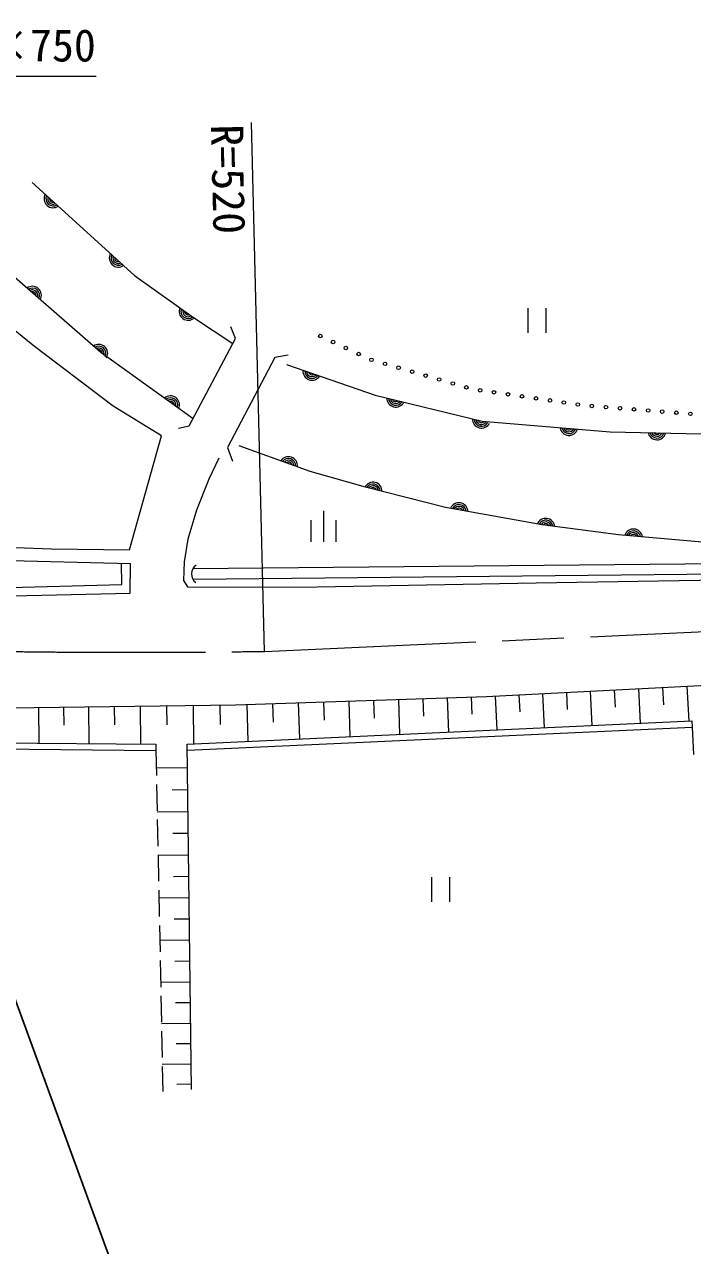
# Model space of a CAD drawing. Units: millimetres, scale not verified. Extents: x 40000 to 680000, y 20000 to 380000.
# Drawn here: x 252186 to 290064, y 243675 to 312936 of the extents above; entities that cross this region are included whole.
import ezdxf
from ezdxf.enums import TextEntityAlignment as Align

# ---------------------------------------------------------------- set-up
doc = ezdxf.new("R2010")
doc.units = ezdxf.units.MM
doc.header["$LTSCALE"] = 1000
doc.linetypes.add('CHAIN', pattern=[18.5, 12, -1.5, 3.5, -1.5])
for name, color, linetype, lineweight in [('M-BMK', 2, 'CHAIN', 13), ('M-STR-HTXT', 7, 'Continuous', 13), ('M-STR-STRC', 7, 'Continuous', 25), ('M-WORK', 1, 'Continuous', 13)]:
    doc.layers.add(name, color=color, linetype=linetype, lineweight=lineweight)
doc.styles.add('ＭＳ ゴシック', font='')
doc.styles.get('ＭＳ ゴシック').set_extended_font_data('MS Gothic')

msp = doc.modelspace()

# ---------------------------------------------------------------- linework, layer by layer
at = {"layer": 'M-BMK'}
msp.add_line((265788, 277376), (373369, 282198), dxfattribs=at)
msp.add_arc((258330, 797323), 520000, 265.05423, 270.82177, dxfattribs=at)
at = {"layer": 'M-STR-HTXT'}
msp.add_line((265788, 277376), (265064, 307367), dxfattribs=at)
msp.add_lwpolyline([(231575, 282443), (235000, 310000), (256250, 310000)], dxfattribs=at)
at = {"layer": 'M-STR-STRC'}
msp.add_line((245708, 273908), (257000, 243000), dxfattribs=at)
at = {"layer": 'M-WORK'}
for p, q in [((252766, 294671), (248850, 297815)), ((280723, 296845), (280723, 295445)), ((281773, 295445), (281773, 296845)), ((264145, 295117), (263879, 295783)), ((261534, 290161), (264145, 295117)), ((257215, 291288), (252766, 294671)), ((266383, 294051), (263692, 288936)), ((267129, 294184), (266383, 294051)), ((259959, 289609), (257215, 291288)), ((258148, 283136), (259959, 289609)), ((260922, 290028), (261534, 290161)), ((263692, 288936), (263985, 288163)), ((263214, 288329), (262646, 287139)), ((262646, 287139), (261935, 285380)), ((261935, 285380), (261456, 283746)), ((268451, 283596), (268451, 284821)), ((269151, 283596), (269151, 285346)), ((269851, 283596), (269851, 284821)), ((250289, 283322), (253725, 283189)), ((261456, 283746), (261243, 282450)), ((253725, 283189), (258148, 283136)), ((249278, 282576), (258203, 282363)), ((257710, 281164), (257693, 282375)), ((258189, 280685), (258203, 282363)), ((261243, 282450), (261207, 281402)), ((261749, 282074), (293931, 282393)), ((261207, 281402), (261438, 281029)), ((261755, 281474), (293944, 281793)), ((267743, 281011), (281197, 281269)), ((281197, 281269), (294810, 281482)), ((249646, 280489), (258189, 280685)), ((249966, 280969), (257710, 281164)), ((261438, 281029), (267743, 281011)), ((278382, 274815), (295205, 275694)), ((281555, 274981), (281656, 273048)), ((282908, 275052), (282959, 274085)), ((284261, 275122), (284363, 273173)), ((285626, 275194), (285677, 274219)), ((286991, 275265), (287094, 273299)), ((288367, 275337), (288419, 274354)), ((289744, 275409), (289847, 273426)), ((251328, 274176), (264155, 274336)), ((260242, 274287), (260255, 273213)), ((261746, 274306), (261773, 272132)), ((263267, 274325), (263281, 273238)), ((264155, 274336), (278382, 274815)), ((264788, 274357), (264859, 272274)), ((266246, 274406), (266282, 273365)), ((267704, 274455), (267773, 272408)), ((269137, 274504), (269172, 273480)), ((270570, 274552), (270638, 272540)), ((271978, 274599), (272012, 273594)), ((273386, 274647), (273453, 272670)), ((274770, 274693), (274803, 273705)), ((276153, 274740), (276219, 272798)), ((277513, 274786), (277546, 273815)), ((278873, 274841), (278973, 272924)), ((280214, 274911), (280264, 273953)), ((252982, 274196), (253007, 272171)), ((254400, 274214), (254412, 273201)), ((255818, 274232), (255844, 272146)), ((257278, 274250), (257291, 273207)), ((258738, 274268), (258765, 272120)), ((261411, 272115), (290027, 273434)), ((261427, 271766), (290044, 273084)), ((290027, 273434), (290044, 273084)), ((290044, 273084), (290114, 271533)), ((229811, 272375), (259644, 272112)), ((229808, 272025), (259641, 271762)), ((259644, 272112), (259641, 271762)), ((259641, 271762), (259670, 270334)), ((261651, 252530), (261411, 272115)), ((261439, 270766), (259661, 270745)), ((259680, 269834), (259710, 268335)), ((261453, 269521), (260564, 269511)), ((261468, 268277), (259712, 268257)), ((259720, 267835), (259750, 266335)), ((261482, 267048), (260604, 267038)), ((259761, 265835), (259791, 264336)), ((261496, 265819), (259761, 265799)), ((261510, 264604), (260643, 264594)), ((275261, 264577), (275261, 263177)), ((276311, 263177), (276311, 264577)), ((259801, 263836), (259831, 262336)), ((261524, 263390), (259810, 263370)), ((259841, 261836), (259872, 260336)), ((261538, 262190), (260681, 262180)), ((261552, 260991), (259859, 260971)), ((259882, 259837), (259912, 258337)), ((261566, 259805), (260719, 259795)), ((261580, 258620), (259907, 258601)), ((259922, 257837), (259953, 256337)), ((261593, 257449), (260757, 257439)), ((261607, 256278), (259954, 256259)), ((259963, 255837), (259993, 254338)), ((261621, 255121), (260794, 255111)), ((261634, 253964), (260001, 253945)), ((260003, 253838), (260032, 252410)), ((261647, 252821), (260831, 252812))]:
    msp.add_line(p, q, dxfattribs=at)
for points in [[(261751, 290573), (256516, 294322), (251188, 298984), (246193, 303899), (245314, 304898)], [(252627, 303979), (258421, 298704), (261778, 296307), (263996, 294833)], [(267034, 293648), (272069, 291916), (278143, 290425), (285389, 289838), (293142, 289652)], [(293195, 283351), (285869, 283991), (281544, 284550), (276056, 285545), (271527, 286682), (268384, 287587), (264352, 289026)]]:
    msp.add_lwpolyline(points, dxfattribs=at)
for centre in [(268961, 295260), (269685, 294920), (270409, 294580), (271133, 294239), (271860, 293909), (272629, 293686), (273397, 293463), (274165, 293241), (274934, 293018), (275702, 292796), (276471, 292573), (277239, 292350), (278020, 292186), (278812, 292071), (279603, 291956), (280395, 291840), (281187, 291725), (281978, 291610), (282770, 291495), (283562, 291379), (284357, 291294), (285154, 291230), (285952, 291167), (286749, 291104), (287547, 291041), (288344, 290978), (289142, 290914), (289939, 290851)]:
    msp.add_circle(centre, 100, dxfattribs=at)
for centre, radius, start, end in [((253812, 303053), 512, 150.36738, 305.00662), ((253812, 303053), 410, 153.61268, 301.76132), ((253812, 303053), 308, 159.14713, 296.22687), ((253812, 303053), 205, 170.97039, 284.40361), ((257509, 299687), 512, 150.36738, 305.00662), ((257509, 299687), 410, 153.61268, 301.76132), ((257509, 299687), 308, 159.14713, 296.22687), ((257509, 299687), 205, 170.97039, 284.40361), ((252633, 297570), 512, 331.49446, 126.13369), ((252633, 297570), 410, 334.73975, 122.88839), ((252633, 297570), 308, 340.2742, 117.35395), ((252633, 297570), 205, 352.09746, 105.53069), ((261468, 296666), 512, 157.14271, 311.78194), ((261468, 296666), 410, 160.388, 308.53664), ((261468, 296666), 308, 165.92245, 303.00219), ((261468, 296666), 205, 177.74571, 291.17893), ((256396, 294277), 512, 331.49446, 126.13369), ((256396, 294277), 410, 334.73975, 122.88839), ((256396, 294277), 308, 340.2742, 117.35395), ((256396, 294277), 205, 352.09746, 105.53069), ((268489, 293267), 512, 173.7015, 328.34074), ((268489, 293267), 410, 176.9468, 325.09544), ((268489, 293267), 308, 182.48125, 319.56099), ((268489, 293267), 205, 194.30451, 307.73773), ((260466, 291355), 512, 337.06926, 131.70849), ((260466, 291355), 410, 340.31456, 128.4632), ((260466, 291355), 308, 345.849, 122.92875), ((273237, 291745), 512, 178.8809, 333.52013), ((273237, 291745), 410, 182.12619, 330.27483), ((273237, 291745), 308, 187.66064, 324.74039), ((273237, 291745), 205, 199.4839, 312.91713), ((260466, 291355), 205, 357.67226, 111.10549), ((278093, 290553), 512, 178.8809, 333.52013), ((278093, 290553), 410, 182.12619, 330.27483), ((278093, 290553), 308, 187.66064, 324.74039), ((278093, 290553), 205, 199.4839, 312.91713), ((283057, 290140), 512, 188.05623, 342.69547), ((283057, 290140), 410, 191.30153, 339.45017), ((283057, 290140), 308, 196.83598, 333.91572), ((283057, 290140), 205, 208.65924, 322.09246), ((288042, 289887), 512, 191.3024, 345.94163), ((288042, 289887), 410, 194.5477, 342.69634), ((288042, 289887), 308, 200.08214, 337.16189), ((288042, 289887), 205, 211.90541, 325.33863), ((267153, 287907), 512, 353.04255, 147.68178), ((267153, 287907), 410, 356.28785, 144.43649), ((267153, 287907), 308, 1.82229, 138.90204), ((267153, 287907), 205, 13.64556, 127.07878), ((271948, 286460), 512, 358.59128, 153.23052), ((271948, 286460), 410, 1.83658, 149.98522), ((271948, 286460), 308, 7.37103, 144.45077), ((271948, 286460), 205, 19.19429, 132.62751), ((276816, 285293), 512, 2.40817, 157.04741), ((276816, 285293), 410, 5.65347, 153.80211), ((276816, 285293), 308, 11.18792, 148.26766), ((276816, 285293), 205, 23.01118, 136.4444), ((281743, 284411), 512, 5.30934, 159.94857), ((281743, 284411), 410, 8.55464, 156.70328), ((281743, 284411), 308, 14.08908, 151.16883), ((281743, 284411), 205, 25.91235, 139.34557), ((286710, 283804), 512, 7.69266, 162.33189), ((286710, 283804), 410, 10.93796, 159.0866), ((286710, 283804), 308, 16.47241, 153.55215), ((286710, 283804), 205, 28.29567, 141.72889), ((262260, 281764), 598, 124.27923, 232.92641)]:
    msp.add_arc(centre, radius, start, end, dxfattribs=at)

# ---------------------------------------------------------------- texts
at = {"layer": 'M-STR-HTXT', "style": 'ＭＳ ゴシック'}
msp.add_text('横断側溝 300×750', height=1833, dxfattribs=at).set_placement((245625, 311750), align=Align.MIDDLE_CENTER)
msp.add_text('R=520', height=1833, rotation=271.382, dxfattribs=at).set_placement((263672, 307276), align=Align.MIDDLE_LEFT)

doc.saveas('drawing.dxf')
